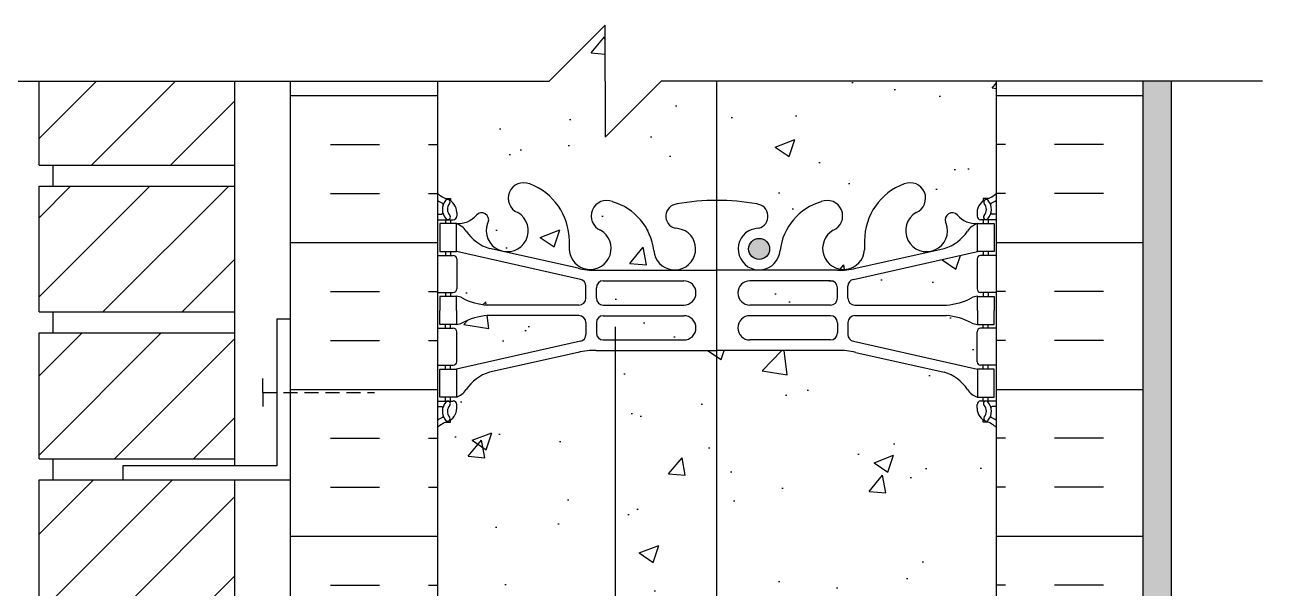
# Model space of a CAD drawing. Header units: inches. Extents: x 23 to 78, y 38.6 to 121.8.
# Drawn here: x 41.61 to 64.1, y 111.71 to 121.78 of the extents above; entities that cross this region are included whole.
import ezdxf

# ---------------------------------------------------------------- set-up
doc = ezdxf.new("R2010")
doc.units = ezdxf.units.IN
doc.header["$MEASUREMENT"] = 0
doc.linetypes.add('DASHED2', pattern=[0.375, 0.25, -0.125])
for name, color, linetype in [('CUT PLANE', 9, 'Continuous'), ('HATCH', 12, 'Continuous'), ('line25', 2, 'Continuous'), ('LINE3', 3, 'Continuous'), ('LINE50', 5, 'Continuous'), ('LINE9', 9, 'Continuous'), ('TEXT', 4, 'Continuous'), ('Web_Edge', 9, 'Continuous')]:
    doc.layers.add(name, color=color, linetype=linetype)

msp = doc.modelspace()

# ---------------------------------------------------------------- hatches: boundary and pattern name
at = {"layer": 'HATCH'}
h = msp.add_hatch(dxfattribs=at)
h.set_pattern_fill('AR-CONC', color=256, scale=0.5, style=0)
h.paths.add_polyline_path([(51.979, 120.781), (51.979, 121.781), (50.979, 120.781), (48.979, 120.781), (48.979, 118.781, 0.088416), (49.125, 118.684), (49.215, 118.684), (49.215, 118.642, -0.249069), (49.325, 118.435), (49.325, 118.368, -0.414214), (49.262, 118.305), (49.215, 118.305), (49.215, 118.235), (49.32, 118.235, -0.155529), (49.495, 118.101, 0.180914), (49.913, 117.79), (51.494, 117.437, 0.054974), (51.821, 117.401), (53.598, 117.401), (53.598, 117.783, -0.963626), (52.849, 117.756, 0.30095), (52.112, 118.628, 1.001106), (51.899, 118.116, -0.000553), (51.899, 118.117, -1.661382), (51.338, 117.764), (51.338, 117.929, 0.311223), (50.629, 118.945, 1.000415), (50.416, 118.434, -1.000415), (50.629, 118.945, -0.311223), (51.338, 117.929), (51.338, 117.764, 1.661382), (51.899, 118.117, -1), (52.112, 118.628, -0.30095), (52.849, 117.756, 1.661382), (53.41, 118.108, 0.055617), (53.23, 118.154, -0.843243), (53.265, 118.586, -0.022262), (53.598, 118.633), (53.598, 120.781), (52.979, 120.781), (51.979, 119.781)])
h = msp.add_hatch(dxfattribs=at)
h.set_pattern_fill('INSUL', color=256, scale=7, style=0)
h.set_pattern_definition([(0, (-2877.183, -294.228), (0, 2.625), []), (0, (-2877.183, -293.353), (0, 2.625), [0.875, -0.875]), (0, (-2877.183, -292.478), (0, 2.625), [0.875, -0.875])])
h.paths.add_polyline_path([(46.354, 102.781), (46.791, 102.781), (46.791, 103.281), (48.291, 103.281), (48.291, 102.781), (48.979, 102.781), (48.979, 120.781), (48.291, 120.781), (48.291, 121.281), (46.791, 121.281), (46.791, 120.781), (46.354, 120.781)])
h = msp.add_hatch(dxfattribs=at)
h.set_pattern_fill('INSUL', color=256, scale=7, style=0)
h.set_pattern_definition([(180, (2985.14, -294.228), (0, 2.625), []), (180, (2985.14, -293.353), (0, 2.625), [0.875, -0.875]), (180, (2985.14, -292.478), (0, 2.625), [0.875, -0.875])])
h.paths.add_polyline_path([(61.604, 102.781), (61.166, 102.781), (61.166, 103.281), (59.666, 103.281), (59.666, 102.781), (58.979, 102.781), (58.979, 120.781), (59.666, 120.781), (59.666, 121.281), (61.166, 121.281), (61.166, 120.781), (61.604, 120.781)])
h = msp.add_hatch(dxfattribs=at)
h.set_pattern_fill('ANSI31', color=256, scale=8, style=0)
h.set_pattern_definition([(45, (-68.6685, -69.963), (-0.707107, 0.707107), [])])
h.paths.add_polyline_path([(45.354, 120.781), (41.854, 120.781), (41.854, 119.281), (45.354, 119.281)])
h.paths.add_polyline_path([(45.354, 118.906), (41.854, 118.906), (41.854, 117.869), (44.798, 117.869), (45.354, 117.869)])
h.paths.add_polyline_path([(45.354, 117.869), (44.798, 117.869), (41.854, 117.869), (41.854, 116.656), (45.354, 116.656)])
h.paths.add_polyline_path([(45.354, 116.281), (41.854, 116.281), (41.854, 114.031), (45.354, 114.031)])
h.paths.add_polyline_path([(45.354, 113.656), (41.854, 113.656), (41.854, 111.406), (45.354, 111.406)])
h.paths.add_polyline_path([(45.354, 111.031), (41.854, 111.031), (41.854, 108.781), (45.354, 108.781)])
h.paths.add_polyline_path([(45.354, 108.406), (41.854, 108.406), (41.854, 106.156), (45.354, 106.156)])
h.paths.add_polyline_path([(45.354, 105.781), (41.854, 105.781), (41.854, 103.531), (45.354, 103.531), (45.354, 104.406), (45.342, 104.406), (45.347, 104.656), (45.354, 104.656)])
h.paths.add_polyline_path([(45.354, 103.156), (41.854, 103.156), (41.854, 100.906), (45.354, 100.906)])
h.paths.add_polyline_path([(45.354, 100.531), (41.854, 100.531), (41.854, 98.281), (45.354, 98.281)])
h.paths.add_polyline_path([(45.354, 97.906), (41.854, 97.906), (41.854, 96.486), (44.798, 96.486), (45.354, 96.486)])
h.paths.add_polyline_path([(45.354, 96.486), (44.798, 96.486), (41.854, 96.486), (41.854, 95.656), (45.354, 95.656)])
h.paths.add_polyline_path([(45.354, 95.281), (43.354, 95.281), (41.854, 95.281), (41.854, 93.031), (45.354, 93.031)])
h.paths.add_polyline_path([(45.354, 92.656), (41.854, 92.656), (41.854, 90.406), (45.354, 90.406)])
h.paths.add_polyline_path([(45.354, 90.031), (41.854, 90.031), (41.854, 87.781), (45.354, 87.781)])
h.paths.add_polyline_path([(45.354, 87.406), (41.854, 87.406), (41.854, 85.781), (42.299, 85.52), (42.912, 85.156), (45.354, 85.156)])
h = msp.add_hatch(dxfattribs=at)
h.set_pattern_fill('AR-CONC', color=256, scale=0.5, style=0)
h.paths.add_polyline_path([(58.979, 120.781), (53.598, 120.781), (53.598, 118.633, -0.025256), (53.979, 118.651, -0.047544), (54.692, 118.586, -0.843243), (54.727, 118.154, 0.055617), (54.547, 118.108, 1.661382), (55.108, 117.756, -0.30095), (55.845, 118.628, -1), (56.058, 118.117, 1.661382), (56.619, 117.764), (56.619, 117.929, -0.311223), (57.328, 118.945, -1), (57.541, 118.434, 2.155404), (58.08, 118.239), (58.068, 118.261, -0.8344), (58.28, 118.386, -0.000004), (58.28, 118.386, 0.23174), (58.638, 118.235), (58.743, 118.235), (58.743, 118.305), (58.695, 118.305, -0.414214), (58.633, 118.368), (58.633, 118.435, -0.249069), (58.743, 118.642), (58.743, 118.684), (58.833, 118.684, 0.08841), (58.979, 118.781)])
h = msp.add_hatch(dxfattribs=at)
h.set_pattern_fill('AR-SAND', color=256, scale=0.25, style=0)
h.set_pattern_definition([(37.5, (86.56292, 46.8991), (-0.0157483, 0.481706), [0, -0.38, 0, -0.425, 0, -0.40625]), (7.5, (86.5629, 46.8991), (0.442444, 0.7055365), [0, -0.205, 0, -0.3425, 0, -0.13125]), (327.5, (86.25542, 46.8991), (0.7785355, 0.0014148), [0, -0.125, 0, -0.45, 0, -0.5875]), (317.5, (86.2554, 46.8991), (0.7515317, 0.219419), [0, -0.0625, 0, -0.295, 0, -0.3375])])
h.paths.add_polyline_path([(62.104, 120.781), (61.604, 120.781), (61.604, 102.781), (61.604, 84.781), (62.104, 84.781)])
h = msp.add_hatch(dxfattribs=at)
h.set_pattern_fill('AR-CONC', color=256, scale=0.5, style=0)
h.paths.add_polyline_path([(49.32, 117.735), (49.215, 117.735), (49.215, 117.665), (49.262, 117.665, -0.414214), (49.325, 117.603), (49.325, 117.068, -0.414214), (49.262, 117.005), (49.215, 117.005), (49.215, 116.935), (49.311, 116.935, -0.134256), (49.423, 116.907, 0.100756), (49.872, 116.779), (51.51, 116.779, 0.414214), (51.635, 116.904), (51.635, 117.117, 0.351061), (51.537, 117.239)])
h = msp.add_hatch(dxfattribs=at)
h.set_pattern_fill('AR-CONC', color=256, scale=0.5, style=0)
h.paths.add_polyline_path([(56.42, 117.239, 0.351061), (56.322, 117.117), (56.322, 116.904, 0.414214), (56.447, 116.779), (58.085, 116.779, 0.100756), (58.534, 116.907, -0.124673), (58.638, 116.935), (58.743, 116.935), (58.743, 117.005), (58.695, 117.005, -0.414214), (58.633, 117.068), (58.633, 117.603, -0.414214), (58.695, 117.665), (58.743, 117.665), (58.743, 117.735), (58.638, 117.735)])
h = msp.add_hatch(dxfattribs=at)
h.set_pattern_fill('AR-CONC', color=256, scale=0.5, style=0)
h.paths.add_polyline_path([(53.598, 116.946), (53.598, 117.049, 0.345647), (53.387, 117.214), (51.947, 117.214, 0.414214), (51.822, 117.089), (51.822, 116.905, 0.414214), (51.947, 116.78), (53.387, 116.78, 0.345647)])
h = msp.add_hatch(dxfattribs=at)
h.set_pattern_fill('AR-CONC', color=256, scale=0.5, style=0)
edge = h.paths.add_edge_path()
edge.add_spline(control_points=[(56.135, 116.91), (56.135, 116.997)], knot_values=[0, 0, 0.500005, 0.500005], weights=[1, 1], degree=1, periodic=0)
edge.add_line((56.135, 116.997), (56.135, 117.089))
edge.add_arc((56.01, 117.089), 0.125, 0, 90)
edge.add_line((56.01, 117.214), (54.57, 117.214))
edge.add_arc((54.57, 116.997), 0.217, 90, 270)
edge.add_line((54.57, 116.78), (56.01, 116.78))
edge.add_arc((56.01, 116.905), 0.125, 270, 359.9292)
h = msp.add_hatch(dxfattribs=at)
h.set_pattern_fill('AR-CONC', color=256, scale=0.5, style=0)
h.paths.add_polyline_path([(51.635, 116.466, 0.414214), (51.51, 116.591), (49.872, 116.591, 0.100756), (49.423, 116.464, -0.134256), (49.311, 116.435), (49.215, 116.435), (49.215, 116.365), (49.262, 116.365, -0.414214), (49.325, 116.303), (49.325, 115.768, -0.414214), (49.262, 115.705), (49.215, 115.705), (49.215, 115.635), (49.32, 115.635), (51.537, 116.132, 0.351061), (51.635, 116.254)])
h = msp.add_hatch(dxfattribs=at)
h.set_pattern_fill('AR-CONC', color=256, scale=0.5, style=0)
edge = h.paths.add_edge_path()
edge.add_arc((53.387, 116.373), 0.217, 13.7297, 90)
edge.add_line((53.387, 116.59), (51.947, 116.59))
edge.add_arc((51.947, 116.465), 0.125, 90, 179.9292)
edge.add_spline(control_points=[(51.822, 116.46), (51.822, 116.373)], knot_values=[0, 0, 0.500005, 0.500005], weights=[1, 1], degree=1, periodic=0)
edge.add_line((51.822, 116.373), (51.822, 116.281))
edge.add_arc((51.947, 116.281), 0.125, 180, 270)
edge.add_line((51.947, 116.156), (53.387, 116.156))
edge.add_arc((53.387, 116.373), 0.217, 270, 346.2703)
edge.add_line((53.598, 116.322), (53.598, 116.425))
h = msp.add_hatch(dxfattribs=at)
h.set_pattern_fill('AR-CONC', color=256, scale=0.5, style=0)
h.paths.add_polyline_path([(58.633, 116.303, -0.414214), (58.695, 116.365), (58.743, 116.365), (58.743, 116.435), (58.646, 116.435, -0.134256), (58.534, 116.464, 0.100756), (58.085, 116.591), (56.447, 116.591, 0.414214), (56.322, 116.466), (56.322, 116.254, 0.351061), (56.42, 116.132), (58.638, 115.635), (58.743, 115.635), (58.743, 115.705), (58.695, 115.705, -0.414214), (58.633, 115.768)])
h = msp.add_hatch(dxfattribs=at)
h.set_pattern_fill('AR-CONC', color=256, scale=0.5)
h.paths.add_polyline_path([(58.979, 114.589, 0.08841), (58.833, 114.686), (58.743, 114.686), (58.743, 114.728, -0.249069), (58.633, 114.935), (58.633, 115.003, -0.414214), (58.695, 115.065), (58.743, 115.065), (58.743, 115.135), (58.638, 115.135, -0.168672), (58.452, 115.285, 0.17445), (58.044, 115.581), (56.463, 115.934, 0.054974), (56.136, 115.97), (53.979, 115.97), (53.979, 107.593), (53.979, 107.593), (56.136, 107.593, 0.054974), (56.463, 107.629), (58.044, 107.982, 0.17445), (58.452, 108.278, -0.168672), (58.638, 108.428), (58.743, 108.428), (58.743, 108.498), (58.695, 108.498, -0.414214), (58.633, 108.56), (58.633, 108.628, -0.249069), (58.743, 108.835), (58.743, 108.876), (58.833, 108.876, 0.08841), (58.979, 108.974)])
h.paths.add_polyline_path([(53.979, 115.97), (52.167, 115.97), (52.167, 107.593), (53.979, 107.593)])
h.paths.add_polyline_path([(52.167, 115.97), (51.821, 115.97, 0.054974), (51.494, 115.934), (49.913, 115.581, 0.17445), (49.506, 115.285, -0.168672), (49.32, 115.135), (49.215, 115.135), (49.215, 115.065), (49.262, 115.065, -0.414214), (49.325, 115.003), (49.325, 114.935, -0.249069), (49.215, 114.728), (49.215, 114.686), (49.125, 114.686, 0.088416), (48.979, 114.589), (48.979, 108.974, 0.088416), (49.125, 108.876), (49.215, 108.876), (49.215, 108.835, -0.249069), (49.325, 108.628), (49.325, 108.56, -0.414214), (49.262, 108.498), (49.215, 108.498), (49.215, 108.428), (49.32, 108.428, -0.168672), (49.506, 108.278, 0.17445), (49.913, 107.982), (51.494, 107.629, 0.054974), (51.821, 107.593), (52.167, 107.593)])
h.paths.add_polyline_path([(58.979, 96.589, 0.08841), (58.833, 96.686), (58.743, 96.686), (58.743, 96.728, -0.249069), (58.633, 96.935), (58.633, 97.003, -0.414214), (58.695, 97.065), (58.743, 97.065), (58.743, 97.135), (58.638, 97.135, -0.168672), (58.452, 97.285, 0.17445), (58.044, 97.581), (56.463, 97.934, 0.054974), (56.136, 97.97), (53.979, 97.97), (53.979, 94.102, -0.31683), (54.233, 94.011, -0.520567), (54.632, 94.011, -0.520567), (54.923, 94.026, -0.311242), (54.979, 94.047, -0.311242), (55.035, 94.026, -0.520567), (55.325, 94.011, -0.520567), (55.724, 94.011, -0.520567), (56.109, 94.011, -0.520567), (56.587, 94.011, -0.319567), (56.979, 94.209, -0.319567), (57.37, 94.011, -0.520567), (57.848, 94.011, -0.520567), (58.233, 94.011, -0.520567), (58.632, 94.011, -0.520567), (58.923, 94.026, -0.311242), (58.979, 94.047)])
h.paths.add_polyline_path([(58.979, 94.047, 0.311242), (58.923, 94.026, 0.520567), (58.632, 94.011, 0.520567), (58.233, 94.011, 0.520567), (57.848, 94.011, 0.520567), (57.37, 94.011, 0.319567), (56.979, 94.209, 0.319567), (56.587, 94.011, 0.520567), (56.109, 94.011, 0.520567), (55.724, 94.011, 0.520567), (55.325, 94.011, 0.520567), (55.035, 94.026, 0.311242), (54.979, 94.047, 0.311242), (54.923, 94.026, 0.520567), (54.632, 94.011, 0.520567), (54.233, 94.011, 0.520567), (53.848, 94.011, 0.520567), (53.37, 94.011, 0.520567), (52.755, 94.089, 0.520567), (52.426, 94.089, 0.289252), (52.167, 94.198), (52.167, 89.593), (53.979, 89.593), (56.136, 89.593, 0.054974), (56.463, 89.629), (58.044, 89.982, 0.17445), (58.452, 90.278, -0.168672), (58.638, 90.428), (58.743, 90.428), (58.743, 90.498), (58.695, 90.498, -0.414214), (58.633, 90.56), (58.633, 90.628, -0.249069), (58.743, 90.835), (58.743, 90.876), (58.833, 90.876, 0.08841), (58.979, 90.974)])
h.paths.add_polyline_path([(52.167, 94.198, 0.201043), (51.995, 94.089, 0.520567), (51.689, 94.042, 0.520567), (51.32, 94.042, 0.520567), (51.023, 94.042, 0.520567), (50.552, 94.042, 0.520567), (50.231, 94.042, 0.520567), (49.745, 94.042, 0.520567), (49.313, 94.042, 0.514292), (48.979, 94.045), (48.979, 90.974, 0.088416), (49.125, 90.876), (49.215, 90.876), (49.215, 90.835, -0.249069), (49.325, 90.628), (49.325, 90.56, -0.414214), (49.262, 90.498), (49.215, 90.498), (49.215, 90.428), (49.32, 90.428, -0.168672), (49.506, 90.278, 0.17445), (49.913, 89.982), (51.494, 89.629, 0.054974), (51.821, 89.593), (52.167, 89.593)])
h.paths.add_polyline_path([(52.167, 86.953, -0.013826), (52.112, 86.935, -1), (51.899, 87.446, 1.661382), (51.338, 87.799), (51.338, 87.634, -0.311223), (50.629, 86.618, -1), (50.416, 87.129, 2.155404), (49.877, 87.323), (49.889, 87.302, -0.834375), (49.677, 87.177, 0.23174), (49.32, 87.328), (49.215, 87.328), (49.215, 87.258), (49.262, 87.258, -0.414214), (49.325, 87.195), (49.325, 87.128, -0.249069), (49.215, 86.92), (49.215, 86.879), (49.125, 86.879, 0.088416), (48.979, 86.781), (48.979, 84.781), (48.979, 84.022), (49.064, 84.283, -0.6), (49.164, 84.283), (49.212, 84.133), (49.339, 84.133, -0.414214), (49.389, 84.083), (49.389, 84.053), (49.489, 84.053), (49.489, 83.076), (50.516, 82.907, -0.02739), (50.546, 82.902), (52.167, 82.635)])
h.paths.add_polyline_path([(53.979, 86.912, -0.047544), (53.265, 86.977, -0.843243), (53.23, 87.409, 0.055617), (53.41, 87.455, 1.661382), (52.849, 87.807, -0.285935), (52.167, 86.953), (52.167, 82.635), (53.11, 82.48, -0.14917), (53.229, 82.528, -0.049932), (53.979, 82.593)])
h.paths.add_polyline_path([(58.979, 86.781, 0.08841), (58.833, 86.879), (58.743, 86.879), (58.743, 86.92, -0.249069), (58.633, 87.128), (58.633, 87.195, -0.414214), (58.695, 87.258), (58.743, 87.258), (58.743, 87.328), (58.638, 87.328, 0.231736), (58.28, 87.177, -0.8344), (58.068, 87.302), (58.08, 87.323, 2.155404), (57.541, 87.129, -1), (57.328, 86.618, -0.311223), (56.619, 87.634), (56.619, 87.799, 1.661382), (56.058, 87.446, -1), (55.845, 86.935, -0.30095), (55.108, 87.807, 1.661382), (54.547, 87.455, 0.055617), (54.727, 87.409, -0.843243), (54.692, 86.977, -0.047545), (53.979, 86.912), (53.979, 82.593, -0.049932), (54.728, 82.528, -0.569775), (54.891, 82.187), (55.292, 82.121, -0.185281), (55.881, 82.57, -1), (56.094, 82.059, 0.063994), (56.018, 82.001), (56.261, 81.961, -0.069484), (56.655, 81.83), (56.655, 81.871, -0.311223), (57.364, 82.887, -1), (57.577, 82.376, 2.155404), (58.116, 82.182), (58.104, 82.203, -0.834375), (58.316, 82.329, 0.10894), (58.469, 82.215), (58.469, 84.053), (58.569, 84.053), (58.569, 84.083, -0.414214), (58.619, 84.133), (58.745, 84.133), (58.794, 84.283, -0.6), (58.894, 84.283), (58.979, 84.022), (58.979, 84.781)])
h.paths.add_polyline_path([(55.292, 82.121), (54.891, 82.187, -0.184719), (54.763, 82.096, 0.055617), (54.583, 82.051, 1.661382), (55.144, 81.698, -0.10956)])
h.paths.add_polyline_path([(56.655, 81.706), (56.655, 81.83, 0.069484), (56.261, 81.961), (56.018, 82.001, 1.443877)])
h.paths.add_polyline_path([(56.094, 81.734, -1), (56.469, 81.734, -1)], flags=16)
h.paths.add_polyline_path([(53.374, 82.051, 0.055617), (53.194, 82.096, -0.616523), (53.11, 82.48), (52.167, 82.635), (52.167, 82.539, -0.275905), (52.813, 81.698, 1.661382)])
h.paths.add_polyline_path([(52.076, 82.57, -0.023125), (52.167, 82.539), (52.167, 82.635), (50.546, 82.902, -0.0445), (50.593, 82.887, -0.311223), (51.302, 81.871), (51.302, 81.706, 1.661382), (51.863, 82.059, -1)])
h.paths.add_polyline_path([(51.863, 81.734, -1), (51.488, 81.734, -1)], flags=16)
h.paths.add_polyline_path([(50.516, 82.907), (49.489, 83.076), (49.489, 82.215, 0.108933), (49.641, 82.329, -0.8344), (49.853, 82.203), (49.841, 82.182, 2.155404), (50.38, 82.376, -0.865711)])
h.paths.add_polyline_path([(53.979, 77.603), (49.65, 77.603, 0.268156), (49.489, 77.455), (49.489, 76.094), (49.609, 75.894), (49.609, 75.781), (49.609, 75.669), (49.489, 75.469), (49.489, 74.108, 0.268156), (49.65, 73.96), (53.979, 73.96)])
h.paths.add_polyline_path([(53.979, 77.603), (53.979, 73.96), (58.307, 73.96, 0.268138), (58.469, 74.108), (58.469, 75.469), (58.349, 75.669), (58.349, 75.781), (58.349, 75.894), (58.469, 76.094), (58.469, 77.455, 0.268138), (58.307, 77.603)])
h.paths.add_polyline_path([(58.469, 69.347, 0.108935), (58.316, 69.234, -0.8344), (58.104, 69.36), (58.116, 69.381, 2.155404), (57.577, 69.187, -1), (57.364, 68.676, -0.311223), (56.655, 69.692), (56.655, 69.857, 1.661382), (56.094, 69.504, -1), (55.881, 68.993, -0.30095), (55.144, 69.865, 1.661382), (54.583, 69.512, 0.055617), (54.763, 69.467, -0.843243), (54.728, 69.034, -0.049932), (53.979, 68.97), (53.979, 65.875), (54.885, 66.781), (58.979, 66.781), (58.979, 67.541), (58.894, 67.28, -0.6), (58.794, 67.28), (58.745, 67.43), (58.619, 67.43, -0.414214), (58.569, 67.48), (58.569, 67.51), (58.469, 67.51)])
h.paths.add_polyline_path([(53.979, 68.97, -0.049932), (53.229, 69.034, -0.843243), (53.194, 69.467, 0.055617), (53.374, 69.512, 1.661382), (52.813, 69.865, -0.30095), (52.076, 68.993, -1), (51.863, 69.504, 1.661382), (51.302, 69.857), (51.302, 69.692, -0.311223), (50.593, 68.676, -1), (50.38, 69.187, 2.155404), (49.841, 69.381), (49.853, 69.36, -0.834375), (49.641, 69.234, 0.108938), (49.489, 69.347), (49.489, 67.51), (49.389, 67.51), (49.389, 67.48, -0.414214), (49.339, 67.43), (49.212, 67.43), (49.164, 67.28, -0.6), (49.064, 67.28), (48.979, 67.541), (48.979, 66.781), (52.885, 66.781), (53.885, 67.781), (53.885, 66.781), (53.885, 65.781), (53.979, 65.875)])
at = {"layer": 'LINE3'}
msp.add_hatch(color=256, dxfattribs=at).paths.add_polyline_path([(54.922, 117.783, 1), (54.547, 117.783, 1)])

# ---------------------------------------------------------------- linework, layer by layer
at = {"layer": 'CUT PLANE'}
for p, q in [((51.979, 121.781), (50.979, 120.781)), ((51.979, 120.781), (51.979, 121.781)), ((40.219, 120.781), (50.979, 120.781)), ((51.979, 119.781), (52.979, 120.781)), ((51.979, 120.781), (51.979, 119.781)), ((63.738, 120.781), (52.979, 120.781))]:
    msp.add_line(p, q, dxfattribs=at)
at = {"layer": 'line25'}
for p, q in [((41.854, 119.281), (41.854, 120.781)), ((45.354, 113.906), (45.354, 120.781)), ((48.979, 120.781), (48.979, 102.781)), ((58.979, 102.781), (58.979, 120.781)), ((41.854, 119.281), (45.354, 119.281)), ((42.104, 118.906), (42.104, 119.281)), ((41.854, 116.656), (41.854, 118.906)), ((41.854, 118.906), (45.354, 118.906)), ((41.854, 116.656), (45.354, 116.656)), ((42.104, 116.281), (42.104, 116.656)), ((41.854, 116.281), (45.354, 116.281)), ((41.854, 114.031), (41.854, 116.281)), ((41.854, 114.031), (45.354, 114.031)), ((42.104, 113.656), (42.104, 114.031)), ((41.854, 111.406), (41.854, 113.656)), ((41.854, 113.656), (45.354, 113.656)), ((45.354, 100.781), (45.354, 113.656))]:
    msp.add_line(p, q, dxfattribs=at)
at = {"layer": 'LINE3'}
for p, q in [((53.979, 94.102), (53.979, 120.781)), ((52.167, 76.48), (52.167, 116.393))]:
    msp.add_line(p, q, dxfattribs=at)
msp.add_circle((54.734, 117.783), 0.188, dxfattribs=at)
at = {"layer": 'LINE50'}
for p, q in [((46.354, 102.781), (46.354, 120.781)), ((61.604, 102.781), (61.604, 120.781))]:
    msp.add_line(p, q, dxfattribs=at)
at = {"layer": 'LINE9'}
for p, q in [((62.104, 120.781), (62.104, 84.781)), ((46.104, 116.531), (46.354, 116.531)), ((46.104, 116.531), (46.104, 113.906)), ((43.354, 113.906), (43.354, 113.656)), ((46.104, 113.906), (43.354, 113.906)), ((43.354, 113.656), (46.354, 113.656))]:
    msp.add_line(p, q, dxfattribs=at)
at = {"layer": 'LINE9', "linetype": 'DASHED2'}
for q in [(45.854, 115.469), (45.854, 114.969), (47.854, 115.219)]:
    msp.add_line((45.854, 115.219), q, dxfattribs=at)
at = {"layer": 'TEXT'}
for points in [[(47.993, 118.511, 0, 0.36, 0), (46.913, 118.511, 0, 0, 0), (36.82, 118.511, 0, 0, 0)], [(62.104, 115.668, 0, 0.36, 0), (63.184, 115.668, 0, 0, 0), (70.861, 115.668, 0, 0, 0)]]:
    msp.add_lwpolyline(points, format="xyseb", dxfattribs=at)
at = {"layer": 'Web_Edge'}
for p, q in [((49.125, 118.684), (49.215, 118.684)), ((49.215, 118.684), (49.215, 118.642)), ((58.833, 118.684), (58.743, 118.684)), ((58.743, 118.684), (58.743, 118.642)), ((48.979, 118.405), (49.056, 118.405)), ((49.325, 118.435), (49.325, 118.368)), ((58.633, 118.435), (58.633, 118.368)), ((58.979, 118.405), (58.901, 118.405)), ((48.979, 118.305), (49.262, 118.305)), ((49.125, 118.305), (49.125, 118.235)), ((49.215, 118.305), (49.215, 118.235)), ((49.877, 118.239), (49.889, 118.261)), ((58.08, 118.239), (58.068, 118.261)), ((58.979, 118.305), (58.695, 118.305)), ((58.743, 118.305), (58.743, 118.235)), ((58.833, 118.305), (58.833, 118.235)), ((51.338, 117.929), (51.338, 117.764)), ((56.619, 117.929), (56.619, 117.764)), ((48.979, 117.665), (49.262, 117.665)), ((49.125, 117.735), (49.125, 117.665)), ((49.215, 117.735), (49.215, 117.665)), ((51.537, 117.239), (49.32, 117.735)), ((51.494, 117.437), (49.913, 117.79)), ((56.42, 117.239), (58.638, 117.735)), ((56.463, 117.437), (58.044, 117.79)), ((58.979, 117.665), (58.695, 117.665)), ((58.743, 117.735), (58.743, 117.665)), ((58.833, 117.735), (58.833, 117.665)), ((49.325, 117.603), (49.325, 117.068)), ((58.633, 117.603), (58.633, 117.068)), ((51.821, 117.401), (53.979, 117.401)), ((51.947, 117.214), (53.387, 117.214)), ((56.136, 117.401), (53.979, 117.401)), ((56.01, 117.214), (54.57, 117.214)), ((48.979, 117.005), (49.262, 117.005)), ((49.125, 117.005), (49.125, 116.935)), ((49.215, 117.005), (49.215, 116.935)), ((51.635, 116.904), (51.635, 117.117)), ((51.822, 116.905), (51.822, 117.089)), ((56.135, 116.905), (56.135, 117.089)), ((56.322, 116.904), (56.322, 117.117)), ((58.979, 117.005), (58.695, 117.005)), ((58.743, 117.005), (58.743, 116.935)), ((58.833, 117.005), (58.833, 116.935)), ((51.51, 116.779), (49.872, 116.779)), ((51.947, 116.78), (53.387, 116.78)), ((56.01, 116.78), (54.57, 116.78)), ((56.447, 116.779), (58.085, 116.779)), ((51.51, 116.591), (49.872, 116.591)), ((51.947, 116.59), (53.387, 116.59)), ((56.01, 116.59), (54.57, 116.59)), ((56.447, 116.591), (58.085, 116.591)), ((48.979, 116.365), (49.262, 116.365)), ((49.125, 116.365), (49.125, 116.435)), ((49.215, 116.365), (49.215, 116.435)), ((51.635, 116.466), (51.635, 116.254)), ((51.822, 116.465), (51.822, 116.281)), ((56.135, 116.465), (56.135, 116.281)), ((56.322, 116.466), (56.322, 116.254)), ((58.979, 116.365), (58.695, 116.365)), ((58.743, 116.365), (58.743, 116.435)), ((58.833, 116.365), (58.833, 116.435)), ((51.537, 116.132), (49.32, 115.635)), ((49.325, 115.768), (49.325, 116.303)), ((51.947, 116.156), (53.387, 116.156)), ((56.01, 116.156), (54.57, 116.156)), ((56.42, 116.132), (58.638, 115.635)), ((58.633, 115.768), (58.633, 116.303)), ((51.494, 115.934), (49.913, 115.581)), ((51.821, 115.97), (53.979, 115.97)), ((56.136, 115.97), (53.979, 115.97)), ((56.463, 115.934), (58.044, 115.581)), ((48.979, 115.705), (49.262, 115.705)), ((49.125, 115.635), (49.125, 115.705)), ((49.215, 115.635), (49.215, 115.705)), ((58.979, 115.705), (58.695, 115.705)), ((58.743, 115.635), (58.743, 115.705)), ((58.833, 115.635), (58.833, 115.705)), ((48.979, 115.065), (49.262, 115.065)), ((48.979, 114.965), (49.056, 114.965)), ((49.125, 115.065), (49.125, 115.135)), ((49.215, 115.065), (49.215, 115.135)), ((49.325, 114.935), (49.325, 115.003)), ((58.633, 114.935), (58.633, 115.003)), ((58.979, 115.065), (58.695, 115.065)), ((58.743, 115.065), (58.743, 115.135)), ((58.833, 115.065), (58.833, 115.135)), ((58.979, 114.965), (58.901, 114.965)), ((49.125, 114.686), (49.215, 114.686)), ((49.215, 114.686), (49.215, 114.728)), ((58.743, 114.686), (58.743, 114.728)), ((58.833, 114.686), (58.743, 114.686))]:
    msp.add_line(p, q, dxfattribs=at)
for points in [[(49.02, 117.735), (49.32, 117.735), (49.32, 118.235), (49.02, 118.235)], [(58.938, 117.735), (58.638, 117.735), (58.638, 118.235), (58.938, 118.235)], [(49.02, 115.635), (49.32, 115.635), (49.32, 115.135), (49.02, 115.135)], [(58.938, 115.635), (58.638, 115.635), (58.638, 115.135), (58.938, 115.135)]]:
    msp.add_lwpolyline(points, close=True, dxfattribs=at)
for points in [[(49.32, 116.685), (49.32, 116.935), (49.02, 116.935), (49.02, 116.685)], [(58.638, 116.685), (58.638, 116.935), (58.938, 116.935), (58.938, 116.685)], [(49.32, 116.685), (49.32, 116.435), (49.02, 116.435), (49.02, 116.685)], [(58.638, 116.685), (58.638, 116.435), (58.938, 116.435), (58.938, 116.685)]]:
    msp.add_lwpolyline(points, dxfattribs=at)
for centre, radius, start, end in [((50.522, 118.689), 0.277, 67.32, 247.32), ((50.247, 117.923), 1.092, 0.3332, 69.4825), ((57.71, 117.923), 1.092, 110.5175, 179.6668), ((57.435, 118.689), 0.277, 292.68, 112.68), ((49.325, 119.142), 0.5, 226.2109, 250.5288), ((49.325, 119.142), 0.6, 234.7832, 245.0748), ((49.318, 118.49), 0.25, 140.1145, 222.4609), ((49.062, 118.579), 0.021, 343.464, 63.9957), ((49.16, 118.621), 0.045, 321.448, 139.1879), ((49.075, 118.435), 0.25, 0, 70.5288), ((49.318, 118.49), 0.16, 140.0001, 222.4609), ((52.006, 118.372), 0.277, 67.32, 247.32), ((51.821, 117.635), 1.034, 6.6669, 73.6635), ((53.285, 118.367), 0.22, 95.1835, 255.7396), ((53.961, 114.874), 3.777, 89.7394, 100.6275), ((53.996, 114.874), 3.777, 79.3725, 90.2606), ((54.672, 118.367), 0.22, 284.2604, 84.8165), ((56.136, 117.635), 1.034, 106.3365, 173.3331), ((55.951, 118.372), 0.277, 292.68, 112.68), ((58.883, 118.435), 0.25, 109.4712, 180), ((58.797, 118.621), 0.045, 40.8121, 218.552), ((58.639, 118.49), 0.16, 317.5391, 39.9999), ((58.633, 119.142), 0.5, 289.4712, 313.7878), ((58.639, 118.49), 0.25, 317.5391, 39.8855), ((58.895, 118.579), 0.021, 116.0043, 196.536), ((58.633, 119.142), 0.6, 294.9252, 305.2168), ((49.057, 118.425), 0.0196, 269.4032, 15.4901), ((49.167, 118.351), 0.045, 222.4609, 42.4609), ((49.262, 118.368), 0.0625, 270, 0), ((49.344, 118.676), 0.441, 266.7976, 318.9873), ((49.772, 118.304), 0.125, 339.6243, 138.9873), ((50.229, 118.109), 0.375, 159.6243, 60.0685), ((57.729, 118.109), 0.375, 119.9315, 20.3757), ((58.186, 118.304), 0.125, 41.0127, 200.3757), ((58.613, 118.676), 0.441, 221.0127, 273.2024), ((58.695, 118.368), 0.0625, 180, 270), ((58.79, 118.351), 0.045, 137.5391, 317.5391), ((58.9, 118.425), 0.0196, 164.5099, 270.5968), ((49.197, 117.893), 0.364, 34.9775, 70.3387), ((51.712, 117.792), 0.375, 184.2448, 60.0685), ((53.223, 117.783), 0.375, 184.2448, 60.0685), ((53.116, 117.328), 0.834, 69.3729, 82.1063), ((54.734, 117.783), 0.375, 119.9315, 355.7552), ((54.841, 117.328), 0.834, 97.8937, 110.6271), ((56.245, 117.792), 0.375, 119.9315, 355.7552), ((58.76, 117.893), 0.364, 109.6613, 145.0225), ((50.12, 118.504), 0.743, 212.7919, 253.8107), ((57.837, 118.504), 0.743, 286.1893, 327.2081), ((49.262, 117.603), 0.0625, 0, 90), ((58.695, 117.603), 0.0625, 90, 180), ((51.821, 118.901), 1.5, 257.4135, 270), ((56.136, 118.901), 1.5, 270, 282.5865), ((51.51, 117.117), 0.125, 0, 77.3767), ((51.947, 117.089), 0.125, 90, 180), ((53.387, 116.997), 0.217, 270, 90), ((54.57, 116.997), 0.217, 90, 270), ((56.01, 117.089), 0.125, 0, 90), ((56.447, 117.117), 0.125, 102.6233, 180), ((49.262, 117.068), 0.0625, 270, 0), ((58.695, 117.068), 0.0625, 180, 270), ((49.315, 116.717), 0.219, 60.4937, 88.92), ((49.961, 117.946), 1.17, 242.6365, 265.6505), ((51.51, 116.904), 0.125, 270, 0), ((51.947, 116.905), 0.125, 180, 270), ((56.01, 116.905), 0.125, 270, 360), ((56.447, 116.904), 0.125, 180, 270), ((57.996, 117.946), 1.17, 274.3495, 297.3635), ((58.642, 116.717), 0.219, 91.08, 119.5063), ((49.961, 115.424), 1.17, 94.3495, 117.3635), ((51.51, 116.466), 0.125, 0, 90), ((51.947, 116.465), 0.125, 90, 180), ((53.387, 116.373), 0.217, 270, 90), ((54.57, 116.373), 0.217, 90, 270), ((56.01, 116.465), 0.125, 0, 90), ((56.447, 116.466), 0.125, 90, 180), ((57.996, 115.424), 1.17, 62.6365, 85.6505), ((49.262, 116.303), 0.0625, 0, 90), ((49.315, 116.654), 0.219, 271.08, 299.5063), ((58.642, 116.654), 0.219, 240.4937, 268.92), ((58.695, 116.303), 0.0625, 90, 180), ((51.51, 116.254), 0.125, 282.6233, 0), ((51.947, 116.281), 0.125, 180, 270), ((56.01, 116.281), 0.125, 270, 0), ((56.447, 116.254), 0.125, 180, 257.3767), ((51.821, 114.47), 1.5, 90, 102.5865), ((56.136, 114.47), 1.5, 77.4135, 90), ((49.262, 115.768), 0.0625, 270, 0), ((58.695, 115.768), 0.0625, 180, 270), ((50.12, 114.867), 0.743, 106.1893, 147.2081), ((57.837, 114.867), 0.743, 32.7919, 73.8107), ((49.197, 115.478), 0.364, 289.6613, 325.0225), ((58.76, 115.478), 0.364, 214.9775, 250.3387), ((49.057, 114.946), 0.0196, 344.5099, 90.5968), ((49.318, 114.881), 0.25, 137.5391, 219.8855), ((49.167, 115.019), 0.045, 317.5391, 137.5391), ((49.318, 114.881), 0.16, 137.5391, 219.9999), ((49.262, 115.003), 0.0625, 360, 90), ((58.695, 115.003), 0.0625, 90, 180), ((58.79, 115.019), 0.045, 42.4609, 222.4609), ((58.639, 114.881), 0.16, 320.0001, 42.4609), ((58.639, 114.881), 0.25, 320.1145, 42.4609), ((58.9, 114.946), 0.0196, 89.4032, 195.4901), ((49.325, 114.228), 0.6, 114.9252, 125.2168), ((49.062, 114.791), 0.021, 296.0043, 16.536), ((49.16, 114.75), 0.045, 220.8121, 38.552), ((49.075, 114.935), 0.25, 289.4712, 360), ((58.883, 114.935), 0.25, 180, 250.5288), ((58.797, 114.75), 0.045, 141.448, 319.1879), ((58.895, 114.791), 0.021, 163.464, 243.9957), ((58.633, 114.228), 0.6, 54.7842, 65.0748), ((49.325, 114.228), 0.5, 109.4712, 133.7891), ((58.633, 114.228), 0.5, 46.2122, 70.5288)]:
    msp.add_arc(centre, radius, start, end, dxfattribs=at)
for points in [[(51.822, 116.91), (51.822, 117.084)], [(56.135, 116.91), (56.135, 117.084)], [(51.822, 116.46), (51.822, 116.286)], [(56.135, 116.46), (56.135, 116.286)]]:
    msp.add_open_spline(points, degree=1, dxfattribs=at)

doc.saveas('drawing.dxf')
